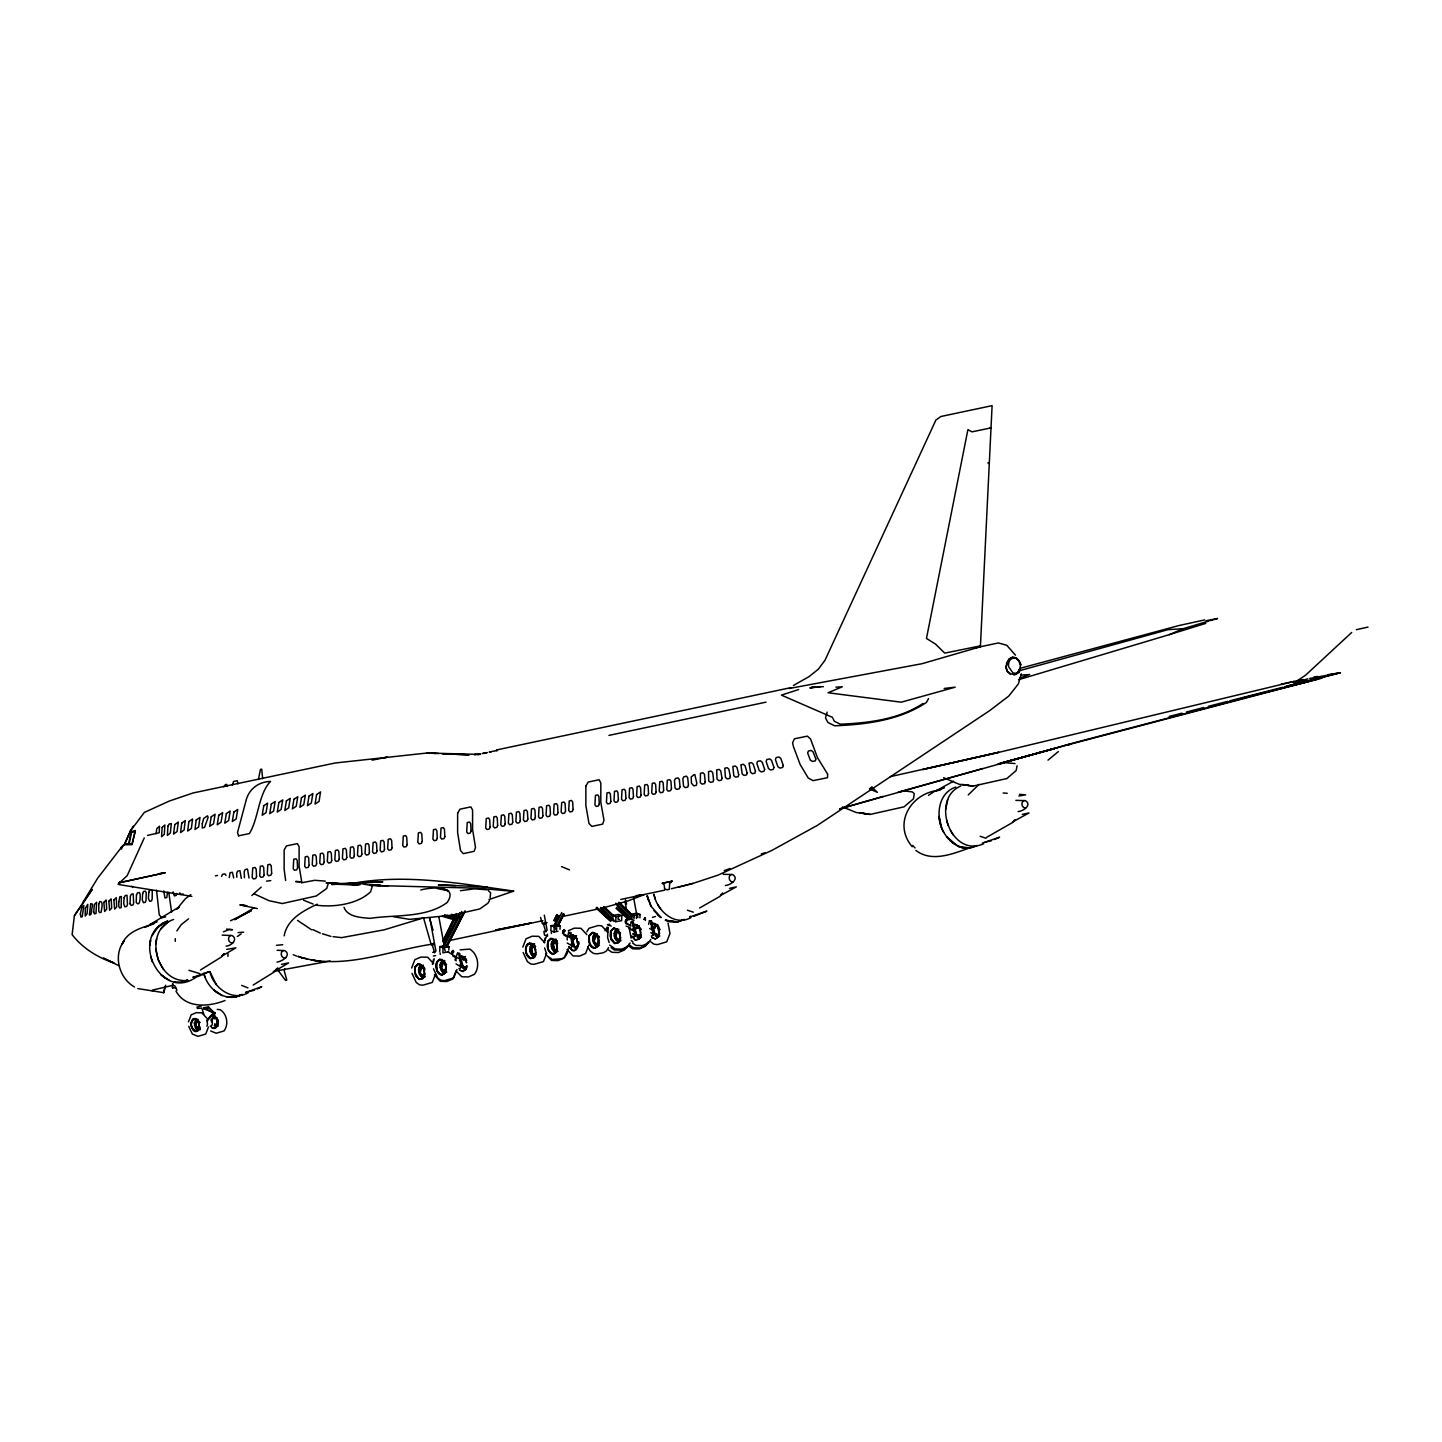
<?xml version="1.0" encoding="UTF-8"?>
<svg xmlns="http://www.w3.org/2000/svg" width="1442" height="1442" viewBox="0 0 1442 1442"><rect width="100%" height="100%" fill="white"/><g stroke="black" fill="none" stroke-linecap="round" stroke-linejoin="round"><path stroke-width="1.5" d="M188.181 980.416C155.898 984.381 142.271 929.874 173.671 919.437M175.87 988.04L172.517 987.806L172.571 983.913M173.04 983.877L172.517 987.806M213.903 1013.456L203.917 1007.67L203.863 1008.823L215.146 1013.077L213.722 1012.663L206.711 1020.197M1020.756 664.672L1018.935 671.828L1016.123 673.36L1012.879 672.855L1008.607 666.745A7.769 6.201 78 0 1 1013.311 658.093A7.769 6.201 78 0 1 1020.828 664.654M175.221 941.356L175.329 938.634M227.926 956.425L228.016 953.703M439.702 951.63L439.882 946.583L445.74 945.573L448.949 946.781L448.804 950.134M439.882 946.583L443.073 947.773L442.892 952.82L448.75 951.828M559.983 929.279L560.109 925.926L556.918 924.719L551.06 925.71L550.862 930.757L554.052 931.965L557.964 931.298M554.052 931.965L554.251 926.918L551.06 925.71M612.76 915.436L612.562 920.483L615.752 921.69L621.61 920.681L621.808 915.634L618.618 914.444L612.76 915.436L615.95 916.643L621.808 915.634M615.752 921.69L615.95 916.643M639.906 917.815L640.032 914.462L636.841 913.255L630.983 914.264L630.785 919.293L633.975 920.501M634.047 918.824L634.174 915.454L630.983 914.264M980.398 646.791L992.096 405.653L940.869 416.504L935.894 420.055L825.004 660.256L818.407 669.142L808.962 676.677L793.461 685.455M638.013 917.599L637.616 916.373M203.917 1007.67L208.459 1006.895L208.405 1008.048L203.863 1008.823M167.416 892.292L166.839 897.519L164.947 897.933L163.757 890.904M168.768 892.274L171.598 912.029M983.678 843.714C951.035 858.729 929.693 799.138 960.787 785.98M945.736 809.286L947.754 799.625M451.652 952.387L452.247 951.089C455.492 949.178 451.833 956.605 451.652 952.387L453.022 950.494L453.617 952.062M562.831 931.532L563.425 930.234C566.652 928.306 563.011 935.732 562.831 931.532L564.201 929.639L564.795 931.19M625.359 921.114L625.954 919.798C627.594 917.923 627.396 922.916 626.675 919.221L625.233 921.871L626.711 922.141M425.372 976.703L422.344 977.334L419.91 971.782L420.92 966.987L424.471 967.312M446.858 972.16L443.848 972.791L444.442 970.214M536.027 954.496L535.108 956.677L533.522 956.479L530.962 949.016L533.179 945.501L535.631 946.439M558.036 951.287L555.008 951.936L552.556 946.367L553.584 941.59L557.117 941.896L557.387 940.707M599.475 945.357L596.447 945.988L593.996 940.436L594.248 936.867L597.312 935.155L597.312 933.695M619.519 941.644L617.933 941.446L615.373 933.983L618.798 929.153M155.898 943.753L156.619 938.634M156.042 833.782L156.799 828.609L159.467 826.212L159.215 832.755L147.589 835.387M199.951 1029.227L197.41 1029.768L197.969 1027.587M1017.061 765.774L1016.195 770.533L1006.84 778.572L972.953 786.124L962.517 784.538L972.953 786.124M217.093 1025.172L216.138 1024.487L215.579 1026.668L214.299 1025.713L214.84 1024.703L217.129 1026.398M575.809 946.925L575.538 948.439L574.006 947.304L574.655 946.114M74.407 915.634L92.162 889.534L74.407 915.634L72.1 934.596C82.446 948.115 97.822 957.65 113.9 962.932L103.409 958.083L118.929 965.689M199.555 1028.092L197.626 1028.488L195.914 1026.578L195.337 1023.459L197.139 1019.674L195.589 1018.557L192.435 1019.224L190.993 1025.875L194.724 1031.499L197.878 1030.832L199.284 1024.126L197.212 1019.71M466.667 965.707L466.108 968.465L463.152 971.548L459.313 969.979L463.08 971.421M258.388 779.527L260.461 769.451A9.878 5.966 80.3 0 1 261.741 769.181L262.624 778.626M490.136 897.645L490.622 892.796L488.081 890.327M197.41 1029.768L195.103 1027.245L194.346 1023.171L195.589 1019.945L198.131 1019.404L198.167 1020.63L196.238 1021.044L195.589 1019.945M208.477 1026.992L205.755 1034.04L198.023 1036.347L192.363 1034.094L188.758 1026.38M435.502 974.053L432.294 982.417L423.047 985.174L419.55 984.85L416.251 982.507L411.979 973.35M456.159 970.538L452.932 978.902L446.894 981.515L440.333 981.317L434.366 974.9M457.006 969.511L453.779 977.856L444.551 980.632L441.036 980.308L437.737 977.964L433.465 968.808M546.68 953.198L543.472 961.562L534.225 964.319L530.728 963.995L527.43 961.652L523.158 952.495M566.994 951.287L564.11 958.029L558.054 960.642L551.493 960.444L545.545 954.045M568.166 948.638L567.157 953.486L564.958 957.001L561.893 958.714L552.214 959.435L548.915 957.091M588.823 945.123L585.596 953.486L579.558 956.1L572.979 955.902L567.03 949.485M188.487 1021.873L191.191 1014.826L196.292 1012.681L201.826 1012.807L206.837 1018.196M411.655 967.997L414.881 959.633L420.992 957.073L427.625 957.2L433.573 963.617M432.438 964.464L433.447 959.669M433.141 963.454L434.168 958.66M522.833 947.142L526.042 938.778L532.17 936.218L538.785 936.345L544.752 942.744M543.94 942.005L547.545 934.218M544.319 942.581L545.346 937.805M606.866 931.514L607.551 928.324M608.272 927.314L607.569 937.462L609.173 942.545M466.757 965.743L464.919 970.574M464.757 967.906L465.009 966.717M638.86 936.543L639.112 935.371M446.353 970.808L442.91 970.484L441.396 967.221L441.649 963.671L444.713 961.958L444.695 960.498M578.44 944.78L578.657 941.68M456.032 963.887L461.386 967.131L462.9 965.761L459.565 953.504L457.511 953.216L454.951 960.066M567.878 935.948L568.671 932.361L570.744 932.65L574.06 944.907L572.546 946.258L567.211 943.014M630.406 925.53L631.199 921.943L633.272 922.231L636.589 934.47L635.075 935.84L632.623 933.803M648.63 924.34L649.441 920.753L651.496 921.041L654.812 933.298L653.298 934.65L650.847 932.613M422.344 977.334C418.09 975.116 416.9 967.221 421.587 964.86L422.001 966.374M443.848 972.791C439.576 970.556 438.386 962.661 443.073 960.318L443.487 961.814M533.522 956.479C529.268 954.243 528.078 946.349 532.765 944.005L534.387 944.186M555.008 951.936C550.754 949.701 549.564 941.806 554.251 939.445L555.873 939.643L555.873 941.103M596.447 945.988C592.193 943.753 590.986 935.876 595.69 933.515L596.087 935.029M594.609 937.859L594.284 934.344M617.933 941.446C613.679 939.211 612.49 931.316 617.176 928.972L617.591 930.469M616.113 933.298L616.599 931.081L617.266 932.055M645.547 919.599L644.916 918.031L644.069 919.437L644.916 918.031L645.349 920.375M424.813 973.783L422.866 978.631L419.117 979.424L414.737 972.737L415.134 966.897L418.18 963.797L420.163 964.049L424.633 970.646M557.477 948.367L555.53 953.216L551.781 954.009L548.194 950.26L547.69 941.572L550.826 938.4L552.827 938.634L557.297 945.231M422.668 975.892L422.939 974.774M533.846 955.037L534.117 953.901M555.332 950.476L555.603 949.359M164.803 986.923L163.775 992.709L165.686 985.174M284.182 935.858C286.922 919.401 303.397 910.641 317.186 904.224M827.149 712.15L825.491 717.774L827.888 722.46L834.612 725.795C866.047 724.551 899.718 720.297 926.413 702.452L928.522 698.631M1021.315 673.829L1018.34 683.959L1008.733 696.107L989.681 710.618L817.362 825.383L772.083 850.311L717.972 875.168L692.989 883.405L671.395 888.723M328.506 882.684L326.721 888.452L316.285 895.987L282.308 903.539L269.131 900.727L254.279 893.896M176.861 893.481L176.23 895.428L174.356 895.861L173.094 891.859M152.077 935.714L157.953 926.755L167.614 921.15C127.761 935.894 161.612 1005.128 198.005 975.729M232.288 785.043L233.622 781.456L237.245 780.699L237.894 783.853M211.559 1021.837L215.146 1013.077M144.254 837.928L127.22 875.6L118.064 884.234M211.073 1020.72L214.894 1012.464M442.766 941.41L453.275 919.617M553.944 920.555L556.81 914.607M442.946 941.374L456.375 913.633M443.685 941.987L454.248 920.176M554.125 920.519L556.991 914.57M554.864 921.114L557.748 915.165M221.581 876.357L222.555 874.339L224.844 873.852L225.979 875.438M461.386 967.131L458.646 953.667L457.511 953.216M572.546 946.258L569.824 932.794L568.671 932.361M635.075 935.84L632.353 922.375L631.199 921.943M653.298 934.65L650.576 921.204L649.441 920.753M196.13 1028.867L196.671 1027.804M420.776 976.288L421.425 975.026M443.757 944.762L460.052 912.858M443.469 947.358L461.819 911.47M445.83 946.493L463.152 912.588M446.515 947.052L464.865 911.146M442.261 971.728L442.91 970.484M531.954 955.415L532.585 954.171M554.918 923.889L558.991 915.922M555.657 924.502L561.785 912.534M557.009 925.638L563.119 913.669M557.693 926.197L563.804 914.228M553.44 950.873L554.07 949.611M594.879 944.925L595.51 943.681M616.365 940.382L616.996 939.139M442.928 946.709L460.34 912.786M446.768 946.997L465.171 911.092M554.107 925.854L559.226 915.868M557.946 926.143L564.074 914.174M869.526 788.936L871.941 787.17L877.385 792.325L869.526 788.936L871.941 787.17M196.454 1021.495L196.166 1026.289L198.527 1028.02M199.302 1027.641L199.861 1026.686M434.673 952.802L432.221 944.816L434.222 943.825M545.833 931.929L543.382 923.943L547.059 922.664M489.433 900.637L487.883 903.269L479.789 908.947L452.031 915.201L409.618 919.365L393.143 916.643M465.442 956.497L463.098 958.93L463.747 959.903L464.036 957.326L460.196 955.884A8.454 5.101 80.3 0 1 465.64 959.705L466.577 962.607M574.258 938.057L576.62 935.642M637.094 927.585L637.688 925.476L636.301 926.287L637.094 927.585L638.139 925.98L636.283 924.773L632.515 925.44M655.407 926.395L656.362 924.791L654.524 923.601L650.811 924.376M625.846 920.627L626.675 919.221L627.018 920.429M82.933 902.386L97.587 878.286L120.93 847.95L124.391 844.724L132.033 844.652L135.386 830.502L129.6 832.034L144.344 812.423L169.183 801.103L193.12 792.956L335.229 762.98L426.706 753.048L438.584 753.481M651.622 937.444L655.461 939.012C660.616 936.381 659.715 928.702 656.398 924.917L656.849 926.143M586.768 931.856L588.967 928.288L598.268 925.512L601.711 925.854L607.677 932.271M605.009 930.685L607.208 927.098M452.139 951.9L453.022 950.494L453.329 951.702M535.324 955.704L534.045 957.758L530.295 958.551C525.176 955.649 523.374 946.078 529.25 943.086L533.071 944.654L534.622 946.979L535.703 952.91L533.846 957.668L530.187 958.443C525.303 955.794 524.401 948.241 527.592 943.969L531.341 943.176L535.811 949.773M563.317 931.045L564.201 929.639L564.489 930.847M129.708 831.89L133.313 826.176M423.479 917.671L431.176 944.564L434.15 943.068M608.596 947.556L606.379 951.071L603.333 952.765L597.15 953.829L593.653 953.504L590.355 951.161L587.687 947.088M626.819 946.367L624.62 949.881L618.51 952.495L611.877 952.315L608.578 949.972M629.235 944.041L627.036 947.556L620.979 950.152L614.418 949.972L611.12 947.61M630.082 942.996L627.883 946.511L621.772 949.142L615.139 948.962L611.841 946.601M647.476 942.852L645.259 946.367L639.203 948.98L632.641 948.782L629.343 946.439M648.305 941.824L646.106 945.339L639.996 947.953L633.362 947.773L630.064 945.429M650.739 939.481L648.521 942.996L642.465 945.61L635.904 945.411L632.605 943.068M573.79 939.679L574.457 938.616M654.938 928.017L655.605 926.936M659.589 933.1L657.985 934.704L656.02 933.875M1019.476 669.412L1017.133 673.108L1013.798 674.838M657.173 937.913L658.994 933.172L657.894 927.242A8.454 5.101 80.3 0 0 652.541 923.222M599.421 942.329L597.745 943.933M620.907 937.769L619.231 939.391M555.675 928.179L556.342 930.162L556.864 927.963M636.445 916.571L636.445 918.5M176.861 930.919L181.187 924.701L188.487 918.842M223.816 786.845L225.403 784.646L226.682 784.376L227.079 786.142M1307.804 678.876L1294.105 682.859L1295.745 681.76M968.231 794.921L979.064 784.376M722.622 892.904L720.441 895.554L736.285 886.866L729.544 888.344M154.618 930.847L162.459 923.313L167.614 921.15M1014.97 819.687L1012.699 822.445L986.761 837.261M160.639 929.135L168.498 921.654M226.124 946.114C231.189 945.97 238.489 939.247 232.108 935.552L222.194 935.119M277.008 962.084C281.911 961.526 291.987 955.253 284.813 950.62L277.08 950.278M207.179 1021.224L213.722 1012.663M224.087 953.541L221.78 956.208L235.893 947.827L226.718 949.395M276.792 968.609L274.485 971.277L288.58 962.896L281.496 964.374M223.798 954.225L221.383 957.019L200.456 969.997M277.693 967.906L274.07 972.088L253.143 985.066M618.78 916.175L617.897 919.113L619.483 919.473M672.062 881.224L669.611 883.676L669.304 889.335L666.943 889.84L664.6 888.705L664.167 884.829L662.329 883.279L672.062 881.224L662.329 883.279M1351.713 632.461L1305.713 675.072L1294.105 682.859M251.827 895.536L261.182 887.154M690.484 916.265L689.6 917.022L706.868 911.11L693.854 916.301M1048.01 760.114L1058.374 751.57M419.514 974.359L420.469 973.566M441 969.817L441.955 969.024M530.674 953.504L531.647 952.711M552.178 948.962L553.133 948.169M593.599 943.014L594.573 942.221M615.085 938.472L616.058 937.679M193.859 976.594L192.904 977.352L209.09 971.638L201.718 975.116M179.385 907.072L176.843 909.055L185.315 898.817L190.831 894.635M145.065 927.44L157.034 921.6L149.68 924.719L178.862 907.162M237.281 936.525L241.175 933.911M923.024 703.444C898.925 719.378 868.625 722.983 840.362 724.208L834.359 721.288L832.971 718.513M928.486 795.317L934.632 791.279L944.204 787.711L935.75 791.027L953.595 781.149M254.279 907.667L234.685 919.69L251.341 910.623L230.594 920.735M463.297 959.471L466.181 959.777M637.382 928.125L639.275 927.729M632.587 925.566L634.3 924.538A8.454 5.101 80.3 0 1 639.743 928.342L640.861 934.398L639.004 939.229L635.219 940.022L631.848 936.309M534.603 943.681L533.216 944.51L533.63 945.88L534.766 945.231M556.089 939.139L554.701 939.968L555.116 941.32L556.252 940.689M422.109 967.005L420.325 971.692M443.613 962.463L441.811 967.131M422.56 975.837L424.849 975.351M466.866 967.312L465.946 969.493M533.288 946.15L531.503 950.819M554.773 941.59L552.989 946.276M555.224 950.44L557.513 949.954M596.213 935.66L594.41 940.346M578.044 946.457L577.124 948.62M617.699 931.099L615.914 935.786M596.664 944.492L598.953 944.005M650.739 924.268L652.541 923.222M640.951 935.966L640.032 938.147L641.474 937.3M699.586 907.991L719.973 896.365M466.595 966.717L464.703 967.113M568.31 930.685L574.367 928.143L580.928 928.269L586.876 934.686M576.836 946.385L577.773 945.844M640.681 935.353L637.797 935.047M555.404 941.86L556.378 941.32M1013.167 821.634L1029.011 812.946L1022.27 814.424M423.66 975.279L424.597 974.81M445.145 970.736L446.083 970.268M534.82 954.424L535.775 953.955M556.306 949.881L557.261 949.413M982.326 843.101L999.594 837.189L994.493 839.55M725.38 885.478C730.265 885.316 739.728 878.881 732.68 874.555L723.163 874.285M1018.088 811.558C1022.991 811.413 1032.436 804.96 1025.406 800.634L1015.889 800.364M120.767 881.693L118.749 882.865L164.929 872.752L159.701 873.492M233.388 942.455L232.306 942.96C228.809 943.194 227.205 938.075 229.801 935.948L230.918 935.479M286.093 957.524L284.993 958.029C281.496 958.263 279.892 953.144 282.488 951.017L283.605 950.548M257.397 988.924L261.777 986.707L245.609 992.438L254.423 990.185M1018.539 679.705L1169.426 634.606L1183.197 628.694L1208.973 620.997M644.25 894.653L627.829 900.98L602.738 907.991M955.794 787.08C937.516 793.064 935.389 817.524 943.699 832.322M731.509 874.483L730.409 874.952C727.886 877.042 729.436 882.162 732.897 881.963M1024.235 800.562L1023.135 801.031C1020.612 803.14 1022.162 808.241 1025.622 808.043M223.456 931.802L229.314 929.531L232.541 929.729L226.538 929.063M677.47 922.015L684.301 919.437L677.47 921.979L670.025 921.853L665.393 920.23L677.47 922.015L665.429 920.23M690.952 917.617C674.315 926.9 656.669 910.172 653.839 894.094L655.425 899.411M182.107 982.128L187.514 980.127L182.107 982.092L174.338 982.038M227.025 997.107L234.812 997.197L242.022 994.529C225.925 1003.542 207.324 989.32 203.809 973.188L204.872 976.757M234.83 997.161L242.076 994.475M248.096 992.817C232.018 1001.884 213.38 987.608 209.847 971.511L216.264 984.526M724.245 870.607L729.904 868.535M1018.863 796.002L1025.659 794.848L1019.512 794.344M545.328 922.213L542.354 923.691L540.57 917.491M1019.494 678.173L1029.66 674.495L1020.882 675.162M1205.728 623.395L1169.426 634.606M197.392 976.594L200.276 975.603M991.195 840.848L985.301 842.002M980.47 646.755L921.907 663.735L789.369 688.465L791.64 687.672M423.497 917.887L384.203 929.82L341.574 937.642L333.048 936.651M122.822 881.657L118.749 882.865L165.199 872.77M1210.559 620.565L1217.571 618.474L1205.999 620.745M489 899.52L513.803 891.102C459.007 883.351 402.39 872.807 347.558 884.397M1054.066 748.795L1000.297 763.341M201.429 1005.867L196.995 1007.129L197.356 1008.445L201.826 1008.048L203.809 1014.267M883.117 796.381L839.532 808.944L1057.292 747.677L999.486 763.755M997.738 764.188L1075.75 742.36L1340.483 672.711L1327.938 674.694M900.421 791.55L982.651 768.568M761.322 853.88L764.999 852.853M1020.576 670.404L1168.02 629.667L1183.197 628.694M999.612 763.719L1070.288 744.126L1066.449 745.19M284.831 968.754L284.29 971.007L286.814 980.109A9.878 5.966 80.3 0 1 285.516 980.38L277.945 970.16L278.865 969.943M460.142 949.845L469.75 949.124C478.005 954.009 480.204 966.807 474.418 974.341L468.38 976.955L461.819 976.757L456.735 971.71M652.451 917.328L655.515 916.463M1000.063 763.287L1051.47 749.335M1020.413 668.241L1178.907 625.558L1204.719 619.916M1066.683 745.154L1308.543 681.561M153.591 923.998C141.658 927.567 126.986 931.586 121.993 944.348L124.066 941.013C112.855 955.343 119.037 978.343 134.521 986.977M678.119 887.299L692.989 883.405M1285.02 686.698L1293.438 684.481M1297.656 683.382L1306.073 681.183L1302.126 681.958M172.373 985.427L152.293 990.131M225.06 1000.496C208.856 1006.877 185.766 1008.859 175.978 991.105M1286.606 686.248L1299.584 682.859M1169.156 716.44L1181.917 713.159M1186.496 711.969L1203.836 707.499M1208.18 706.382L1227.683 701.353M940.094 790.234C911.524 791.982 892.237 823.274 912.191 846.706M1229.81 700.812L1282.911 687.239M1237.777 699.352L1322.026 678.137M1243.851 697.784L1318.637 679.002M1294.105 681.417L990.816 754.274L922.736 769.541L998.819 752.255L890.291 776.661M798.652 689.546L781.42 695.116L832.611 717.413M496.408 750.669L497.544 750.381L489.18 752.039M1314.527 679.164L1321.683 677.488M989.663 428.22L991.357 427.823L971.944 431.843L967.906 429.644L926.467 638.445L935.461 644.051L944.726 653.118L980.398 645.872M870.175 814.424L859.811 812.837L870.175 814.424L904.062 806.835L913.453 798.832L914.282 793.659L912.281 791.91L904.855 790.991L898.402 791.964M1303.802 681.579L1339.906 672.873L1309.733 678.461M165.668 916.914L161.702 917.779L159.233 914.751L156.547 890.165M480.33 753.896L477.717 754.508L479.339 754.238M215.399 875.871L217.526 875.42M183.134 893.95L181.007 894.4L179.781 892.85M432.798 944.077C388.583 950.476 342.133 971.187 297.953 956.352L301.432 957.56M450.066 940.4L542.895 920.663M974.81 647.945L998.387 642.952L1006.786 645.295L1015.474 655.191M478.6 753.751L474.328 754.653L480.456 754.4M496.481 749.966L790.558 687.708M608.921 735.402L766.026 702.146M238.561 835.837L249.412 833.548C258.731 818.317 258.262 794.127 270.519 781.42C258.424 781.708 248.475 789.369 245.861 801.301L237.497 832.575L238.507 835.693M1368.043 627.072L1356.327 629.685M456.159 920.393L442.171 916.265M330.164 960.985L273.295 971.511M620.763 899.447L664.69 890.147M562.056 916.607L596.303 909.361M1281.289 684.139L1303.262 679.506M482.836 753.535L487.18 752.562L482.115 753.535M693.981 774.642L691.205 777.022L691.439 783.15L693.728 785.854L696.288 785.331L696.81 783.385L694.828 774.462M301.27 882.828L314.735 880.305L325.315 881.116M1313.806 677.163L1317.591 676.388M999.072 764.044L1005.471 762.728L1014.988 763.575M440.243 967.456L441.396 967.221M418.757 972.016L419.91 971.782M529.935 951.143L531.071 950.909M551.421 946.601L552.556 946.367M614.346 936.11L615.482 935.876M592.842 940.671L593.996 940.436M194.472 1025.262L195.427 1025.064M372.072 760.168L387.519 757.104L384.978 757.609M489.685 752.039L491.325 751.715M817.091 686.698L809.845 687.996L820.246 686.698L811.9 686.825L823.382 686.698M543.382 923.943L545.058 923.673M431.176 944.564L433.627 944.131M432.221 944.816L433.88 944.528M554.251 926.918L560.109 925.926M443.073 947.773L448.949 946.781M634.174 915.454L640.032 914.462M569.824 932.794L570.744 932.65M632.353 922.375L633.272 922.231M458.646 953.667L459.565 953.504M650.576 921.204L651.496 921.041M632.894 929.063L630.226 929.513L630.082 927.603L626.116 926.088M573.141 945.051L574.06 944.907M635.67 934.632L636.589 934.47M461.981 965.924L462.9 965.761M653.893 933.461L654.812 933.298M609.768 924.286L607.424 924.646L611.228 926.07M546.176 931.172L543.886 931.532L544.553 935.137L547.744 935.858M432.708 952.387L434.997 952.026M433.375 955.992L435.664 955.649M460.449 890.687L474.508 888.831L486.531 889.768M420.794 889.984C430.293 887.245 459.259 884.595 447.164 902.512C425.588 918.338 395.252 914.516 370.089 918.356C361.509 917.563 347.504 917.22 344.007 907.27M1065.097 745.37L1068.937 744.847M131.168 832.989L129.383 833.242L124.481 844.147L121.38 847.085L122.047 847.95M266.536 881.152L270.754 880.593M944.186 688.447L955.181 687.185L901.232 702.182L828.05 692.755L842.326 686.771L835.945 687.167M276.485 945.303L282.758 944.726M238.056 932.577L243.608 932.199M331.678 884.469L350.893 883.477M332.255 884.451L382.851 881.855L332.165 883.874M331.714 884.18L353.29 884.505M333.156 884.144L354.263 884.649M475.698 754.292L426.706 753.048L435.628 753.445M369.567 885.1L380.49 885.442L369.711 885.1M326.937 883.081L351.524 884.288L333.048 883.64M334.31 883.802L360.266 884.649M331.281 883.513L351.524 884.288M455.528 885.604L438.35 884.919L487.126 886.956M370.179 885.208L388.024 885.929M442.315 753.715L469.101 754.869L442.964 753.679M326.126 883.009L358.95 884.703M369.909 885.37L478.185 888.2L512.595 891.264M1003.163 792.974L1007.255 793.316M361.582 883.784L372.415 885.604L370.666 891.715C357.58 904.404 333.408 907.505 316.483 905.179M445.163 951.017L444.46 948.133M655.407 938.886L651.658 937.372M217.219 1009.4L220.121 1009.688C227.061 1013.798 228.917 1024.559 224.051 1030.922L216.282 1033.247L210.658 1030.976M575.304 938.093L577.359 938.922A4.398 2.65 80.3 0 0 576.674 938.219M198.996 1027.695L199.879 1027.786A3.713 2.235 80.3 0 1 198.167 1027.209M533.738 954.983L534.946 955.127M199.987 1028.38L198.96 1029.498L200.33 1029.66M968.808 785.475L959.074 784.25L943.627 777.725M866.065 813.793L856.35 812.549L842.543 806.925M215.867 1024.829L218.03 1023.586L217.814 1019.674M119.073 884.595L191.822 896.365M152.167 990.816L163.775 992.709M152.582 990.942L137.747 988.563M306.984 958.768L301.72 957.885L303.162 958.155M240.544 904.765L246.924 905.864L240.58 904.729M199.843 973.638L188.974 970.304M239.805 904.963L257.325 908.532M443.595 915.796L456.537 919.635M614.202 933.623L615.373 933.983M592.716 938.183L593.888 938.526M551.277 944.113L552.448 944.474M529.791 948.674L530.962 949.016M440.098 964.986L441.27 965.329M418.613 969.529L419.784 969.889M194.346 1023.171L195.337 1023.459M322.485 933.767L330.921 936.399M451.49 914.48L459.728 917.13M446.804 915.111L457.078 918.428M444.515 915.165L456.862 919.149M451.725 914.426L459.926 917.094M451.31 915.165L459.529 917.833M444.767 915.111L457.06 919.095M980.163 836.306L986.022 838.253M687.437 910.226L693.296 912.173M941.5 827.311L939.157 816.478C939.517 834.558 958.263 855.539 977.063 845.517C958.047 851.122 934.146 864.299 915.85 850.419M958.137 846.31L962.751 847.932L970.196 848.058L958.119 846.328L946.673 836.811M625.648 923.475L629.451 924.881M303.577 900.223L313.13 904.044M241.661 985.373L247.916 987.878M561.587 866.642L569.5 869.85M293.267 954.712L296.601 956.118M131.637 886.325L132.718 886.83M312.86 929.639L320.376 933.1M649.567 928.522L652.199 929.838M631.344 929.693L633.975 931.009M563.93 935.065L567.301 936.939M452.77 955.938L456.123 957.794M164.749 977.82L161.071 974.846L169.507 980.506M217.454 992.889L213.758 989.915L222.176 995.575M987.824 462.864L989.356 463.747M625.395 922.556L630.911 925.998M562.434 933.064L569.788 937.642M447.597 951.612L458.61 958.515M618.762 931.208L620.637 933.136M555.837 941.698L557.73 943.627M534.351 946.258L535.415 946.961M444.659 962.571L446.551 964.482M423.173 967.113L425.066 969.024M297.503 920.375L311.67 929.838M658.724 926.737L657.534 924.466M465.225 958.461L466.415 959.272M216.3 1017.547L217.309 1018.214M213.758 1015.565L216.606 1018.647L217.598 1023.676L216.048 1027.731L212.857 1028.416L211.325 1027.245L214.498 1028.452L217.057 1025.965L216.661 1018.575A7.12 4.29 80.3 0 0 212.1 1015.258M657.498 926.539L658.507 927.242A4.398 2.65 80.3 0 0 655.768 926.521M216.264 1018.052L217.111 1018.647A3.713 2.235 80.3 0 0 215.939 1017.8M650.847 941.878L654.127 944.24L657.516 944.582L666.745 941.824L669.971 933.461L668.025 923.006M631.163 940.526L632.948 941.806M609.678 945.069L611.462 946.349M598.178 944.24L597.042 943.428L596.772 944.546L598.286 945.682M617.681 929.531L613.751 927.909L610.723 930.991L610.327 936.831L614.707 943.519L618.456 942.726L619.736 940.671L620.222 934.74L617.681 929.531L618.041 930.829M1019.097 669.34L1020.233 670.206L1019.025 672.585L1015.024 674.676L1011.022 673.955L1007.309 671.359L1005.723 667.412L1009.292 658.976L1012.41 657.3L1016.195 657.804L1018.953 661.247M619.79 941.121L618.258 939.986L620.439 939.463L620.961 940.797M617.212 938.562L618.239 939.337M595.726 943.104L596.736 943.879M554.287 949.052L555.314 949.827M532.801 953.595L533.828 954.37M443.127 969.907L444.136 970.682M421.623 974.45L422.65 975.225M210.009 1009.364L214.804 1013.311L208.459 1006.895M633.543 933.641L635.994 935.678M571.014 944.059L573.465 946.096M459.836 964.932L462.305 966.969M657.318 914.498L660.905 917.491L651.009 906.243L647.17 895.915L650.991 906.243M660.905 917.491L653.947 910.731M950.08 840.578L953.631 843.57M653.514 926.719L654.542 927.621M635.273 927.891L636.319 928.81M614.707 931.406L615.734 932.325M593.203 935.948L594.248 936.867M572.348 938.382L573.393 939.301M551.781 941.896L552.809 942.798M530.295 946.439L531.323 947.358M440.603 962.751L441.649 963.671M419.117 967.312L420.163 968.213M616.653 907.523L629.397 919.203M615.986 908.316L628.964 919.96M602.468 910.118L605.658 913.038M596.826 907.234L611.174 920.375M596.375 907.991L610.741 921.132M596.159 908.045L610.525 921.186M618.798 902.422L631.722 914.787M618.33 903.233L632.858 917.148M615.86 903.197L631.993 918.644M631.56 919.401L617.032 905.486L631.704 919.365M603.801 906.694L613.499 915.976M603.333 907.523L613.012 916.788M600.863 907.469L613.769 919.834M600.413 908.226L613.481 920.555L600.629 908.172M619.051 902.368L631.92 914.751M604.036 906.658L613.697 915.922M1010.211 674.279L1007.399 671.467L1006.137 667.231L1006.696 662.689L1009.039 659.03L1012.41 657.246L1015.961 657.858L1018.773 660.616L1020.071 664.852M163.559 969.457L158.241 959.975L155.862 949.16M640.284 928.432L641.095 929.657M598.34 936.471L599.151 937.679M595.113 935.624L595.78 936.615M554.341 942.545L552.845 940.274M532.855 947.088L531.359 944.834M198.942 1021.747L199.645 1022.775M199.14 1021.315L199.915 1022.486M192.074 1028.164L196.364 1031.21L199.176 1026.65L198.311 1021.765L193.841 1018.485L190.813 1023.351L193.102 1030.345L196.256 1031.571L197.716 1030.76L199.23 1026.758A6.255 3.767 80.3 0 0 197.067 1020.035L194.057 1018.773L191.66 1021.17A6.255 3.767 80.3 0 0 192.074 1028.164M214.84 1023.874L215.921 1025.496M196.653 1026.974L197.68 1028.543M638.157 926.106L640.59 931.28L640.212 937.12L638.95 939.102L635.237 939.896L631.92 936.218M464.072 957.452L466.505 962.625M950.404 830.502L953.306 835.008M657.678 904.422L660.58 908.911M130.086 903.846L131.096 905.396L132.988 904.981L133.673 903.016L133.169 893.842L131.276 894.256L130.303 896.275L130.068 903.81M598.556 935.966L599.457 937.354M615.77 929.784L616.509 931.099M441.685 961.147L442.406 962.445M420.199 965.689L420.92 966.987M174.644 985.571L176.969 990.203M120.93 847.95L121.507 849.14M218.121 1026.127L217.688 1024.992L216.913 1026.83M575.214 936.471L575.7 937.823M629.163 927.711L631.091 938.165M554.088 946.114L554.088 948.638L553.367 946.258M544.643 947.935L546.248 953.036M659.318 928.468L659.805 930.018A4.398 2.65 80.3 0 0 659.066 927.927M946.565 820.174L948.169 825.491M531.882 950.819L532.585 953.18M647.188 895.861L648.774 901.214M150.599 956.316L152.185 961.688M625.431 899.862L626.621 904.008M429.482 917.797L433.033 930.234M644.916 918.031L645.259 919.239M554.251 939.445L554.665 940.959M532.765 944.005L533.179 945.501M196.797 1019.242L197.139 1020.521M301.829 882.468L299.089 866.119L299.125 846.778L297.34 843.624L286.489 845.913L284.164 849.933L284.128 869.292L285.66 880.485M633.561 897.465L636.769 914.787M624.999 901.322L626.603 909.974M544.301 915.147L547.113 930.288M438.873 917.004L444.496 947.304M429.914 918.698L435.935 951.161M249.033 878.07L247.483 869.075L245.176 869.562L244.203 871.563L244.455 877.691M597.871 944.636L598.033 946.186M556.45 950.566L556.594 952.117M445.272 971.439L445.434 972.989M423.786 975.982L423.93 977.532M198.636 1028.615L198.78 1029.912M551.295 932.037L551.421 933.533M440.116 952.892L440.261 954.406M629.271 927.837L629.379 929.171M567.103 938.111L567.265 940.004M455.942 958.966L456.087 960.859M241.301 878.358L239.949 870.662L237.642 871.148L236.668 873.167L236.83 877.241M233.676 877.908L232.396 872.266L230.089 872.752L229.224 877.547M639.311 925.656L639.311 927.116M423.209 965.04L423.209 966.501M217.976 1020.053A3.713 2.235 80.3 0 1 217.706 1024.379A3.713 2.235 80.3 0 1 214.966 1024.361M214.353 1018.521A3.713 2.235 80.3 0 1 215.345 1017.8M207.089 1021.909A3.713 2.235 80.3 0 1 206.837 1026.217M211.181 1019.548A3.713 2.235 80.3 0 1 212.334 1023.874A3.713 2.235 80.3 0 1 210.19 1026.091M617.645 932.307A4.398 2.65 80.3 0 1 618.059 931.496M633.579 928.756A4.398 2.65 80.3 0 1 635.616 934.47A4.398 2.65 80.3 0 1 632.371 936.795M640.987 935.227A4.398 2.65 80.3 0 1 637.706 935.209M637.544 927.711A4.398 2.65 80.3 0 1 639.599 927.729M640.248 928.306A4.398 2.65 80.3 0 1 640.843 929.117M651.099 927.26A4.398 2.65 80.3 0 1 653.911 932.181M653.839 933.28A4.398 2.65 80.3 0 1 651.297 935.912M659.625 933.244A4.398 2.65 80.3 0 1 655.948 934.019M654.812 927.891A4.398 2.65 80.3 0 1 655.209 927.098M915.057 847.932A25.974 19.936 71.1 0 1 912.822 845.517M573.664 939.571A4.398 2.65 80.3 0 1 575.953 937.913M578.783 942.834A4.398 2.65 80.3 0 1 578.476 944.907M577.503 946.276A4.398 2.65 80.3 0 1 576.169 946.565M555.134 941.987A4.398 2.65 80.3 0 1 555.693 941.428M572.69 944.961A4.398 2.65 80.3 0 1 568.779 946.709M571.897 940.617A4.398 2.65 80.3 0 1 572.762 943.861M533.648 946.547A4.398 2.65 80.3 0 1 534.207 945.97M466.343 967.131A4.398 2.65 80.3 0 1 464.288 967.131M462.9 959.633A4.398 2.65 80.3 0 1 466.739 960.462M459.475 960.102A4.398 2.65 80.3 0 1 460.142 960.678M460.719 961.49A4.398 2.65 80.3 0 1 461.422 966.32A4.398 2.65 80.3 0 1 458.971 968.447M640.681 894.671A46.649 37.168 75.5 0 1 636.319 895.59M91.567 911.813L90.774 914.679L89.386 915.003L90.72 903.665C94.523 902.854 90.828 909.505 91.567 911.813M93.712 912.029L94.397 913.849L95.983 913.471L96.632 902.259L94.307 904.603L93.712 912.029M98.813 903.828L98.741 911.02L99.588 912.624L101.12 912.281C101.391 909.325 103.878 900.926 99.786 901.502L98.813 903.828M103.842 902.35L104.617 911.47L106.69 909.181L106.131 900.006L103.842 902.35M108.853 901.178L109.628 910.317L111.701 908.009L111.142 898.853L108.853 901.178M113.864 900.006L114.639 909.145L116.712 906.856L116.261 897.663L113.864 900.006M118.785 901.845L118.803 906.369L119.65 907.973L121.182 907.631L121.38 896.473L119.812 896.834L118.785 901.845M457.637 813.216L457.619 832.557L460.539 850.654L463.297 853.628L474.148 851.321L475.5 847.481L472.579 829.384L472.597 810.043L470.831 806.889L459.98 809.196L457.637 813.216M585.867 786.052L585.849 805.411L588.985 823.454L591.851 826.428L602.684 824.121L603.982 820.282L600.809 802.239L600.827 782.898L599.061 779.743L588.21 782.051L585.867 786.052M124.138 897.645L123.724 903.882L124.859 906.784L126.77 906.351L127.473 904.386L126.986 895.212L125.112 895.626L124.138 897.645M136.467 894.923L136.233 902.458C140.253 907.757 140.379 896.149 140.072 894.112L139.333 892.49L137.459 892.904L136.467 894.923M142.65 893.553L142.235 899.808L143.515 902.674L145.39 902.259L146.002 900.295L146.237 892.76L145.318 891.156L143.497 891.553L142.65 893.553M148.796 892.4L148.4 898.438L149.68 901.304L151.554 900.889L152.167 898.943L152.275 891.408L151.32 889.822L149.481 890.219L148.796 892.4M80.355 914.066L80.95 917.076L82.248 916.752L83.816 905.378L81.689 907.685L80.355 914.066M150.563 940.346L149.824 945.465L150.599 940.346M162.189 827.384L161.522 836.757L164.298 834.341L164.857 824.986L162.189 827.384M167.957 826.086L167.38 835.441L170.354 832.989L171.31 823.562L169.183 824.031L167.957 826.086M85.33 908.19L85.222 916.03L87.079 913.759L87.818 904.386L85.33 908.19M464.63 967.798L464.36 969.294L462.828 968.159L463.495 966.969L464.63 967.798M638.734 936.435L638.445 937.949L636.931 936.813L637.58 935.624L638.734 936.435M656.957 935.263L656.687 936.759L655.155 935.624L655.804 934.434L656.957 935.263M436.62 962.355L437.016 971.115L438.566 973.44L442.442 974.936L445.434 971.998L445.812 966.158L443.379 960.967L439.558 959.399C433.7 962.391 435.484 971.962 440.603 974.864L444.352 974.071L446.119 966.086L441.649 959.489L439.666 959.254L436.62 962.355M547.798 941.482L547.401 947.322L549.853 952.621L553.602 954.081L555.332 953.108L557.207 948.349L556.107 942.437L554.557 940.112L550.736 938.544L547.69 941.572M577.845 944.834L576.079 949.701L574.313 950.675L572.294 950.512L568.941 946.799L572.312 950.368L574.258 950.566L576.025 949.593L577.936 944.889L576.818 938.832L573.375 935.263L569.662 936.056L571.393 934.885A8.454 5.101 80.3 0 1 576.818 938.832L577.845 944.834M589.219 935.552L589.616 944.33L591.166 946.637L595.041 948.133C601.098 945.375 599.548 935.534 594.266 932.686L592.265 932.451L589.219 935.552M130.97 832.647L128.662 843.714L124.931 843.822L129.474 833.097L130.97 832.647M827.6 774.084L827.528 777.707L813 780.645L808.223 777.995L800.148 764.494L793.316 746.253L792.613 742.72L794.416 738.809L807.43 736.141L810.566 739.061L817.434 757.555L827.6 774.084M130.429 837.748L129.167 843.732L132.051 843.876L135.061 831.673L131.546 832.467L130.429 837.748M415.026 966.969L415.53 975.675L419.009 979.298L422.686 978.523L424.543 973.765L423.443 967.852L421.893 965.527L418.072 963.959L415.026 966.969M589.129 935.624L588.733 941.41L591.292 946.691L593.221 948.061L596.97 947.268L598.43 939.355L595.997 934.182L592.157 932.595L589.129 935.624M610.615 931.081L611.12 939.769L614.598 943.41L618.258 942.635L620.114 937.859L619.033 931.947L617.482 929.621L613.661 928.053L610.615 931.081M424.471 973.656L421.064 979.082L419.135 978.884L415.927 975.459A7.426 4.488 80.3 0 1 415.422 967.167L418.324 964.301L421.983 965.779A7.426 4.488 80.3 0 1 424.471 973.656M445.957 969.096L442.55 974.522L440.621 974.341L437.413 970.917A7.426 4.488 80.3 0 1 436.908 962.625L439.828 959.759L443.469 961.237A7.426 4.488 80.3 0 1 445.975 969.114M535.649 952.802L532.242 958.209L530.314 958.029L527.105 954.604A7.426 4.488 80.3 0 1 526.6 946.312L529.502 943.447L533.161 944.925A7.426 4.488 80.3 0 1 535.649 952.802M557.135 948.241L553.728 953.667L551.799 953.468L548.591 950.044A7.426 4.488 80.3 0 1 548.086 941.752L550.988 938.886L554.647 940.364A7.426 4.488 80.3 0 1 557.135 948.241M598.574 942.311L595.167 947.718L593.239 947.538L590.012 944.113A7.426 4.488 80.3 0 1 589.508 935.822L592.428 932.956L596.087 934.434A7.426 4.488 80.3 0 1 598.574 942.311M620.06 937.751L616.653 943.176L614.725 942.978L611.516 939.571A7.426 4.488 80.3 0 1 611.011 931.262L613.913 928.396L617.573 929.874A7.426 4.488 80.3 0 1 620.06 937.751M174.77 824.608L173.545 834.071L177.078 831.529L178.303 822.066L174.77 824.608M181.764 823.112L180.538 832.575L184.071 830.033L185.279 820.57L181.764 823.112M188.884 821.58L187.694 831.043L191.371 828.483L192.543 819.02L188.884 821.58M196.166 820.029L194.994 829.492L198.672 826.915L200.005 817.434L196.166 820.029M202.277 823.742L202.295 827.942L204.512 827.456L208.099 817.506L207.558 815.83L203.701 818.425L202.277 823.742M815.812 758.907L815.379 760.835L812.459 761.43L810.278 760.042L807.664 752.976L808.421 751.012L811.251 750.435L813.09 751.877L815.812 758.907M211.235 816.839L209.685 826.356L213.542 823.761L215.092 814.243L211.235 816.839M218.787 815.235L217.219 824.77L221.077 822.174L222.645 812.639L218.787 815.235M226.322 813.648L224.772 823.166L228.629 820.57L230.179 811.035L226.322 813.648M233.874 812.044L232.306 821.58L236.164 818.966L237.732 809.449L233.874 812.044M263.76 805.717L262.192 815.253L266.049 812.639L267.599 803.122L263.76 805.717M271.294 804.113L269.744 813.648L273.601 811.053L275.152 801.518L271.294 804.113M278.847 802.527L277.279 812.044L281.136 809.449L282.686 799.931L278.847 802.527M286.381 800.923L284.831 810.458L288.67 807.862L290.239 798.327L286.381 800.923M293.916 799.337L292.365 808.854L296.223 806.258L297.773 796.723L293.916 799.337M301.468 797.732L299.918 807.268L303.757 804.654L305.325 795.137L301.468 797.732M309.003 796.128L307.452 805.663L311.31 803.068L312.86 793.533L309.003 796.128M316.591 794.524L315.077 804.059L319.043 801.428L320.557 791.91L316.591 794.524M680.047 786.863L679.164 788.864L676.55 789.405L675.054 787.909L674.441 780.501L675.541 778.464L678.082 777.941L679.326 779.491L680.047 786.863M688.429 785.133L687.762 787.098L685.13 787.638L683.544 786.142L682.823 778.77L683.923 776.733L686.464 776.193L687.708 777.743L688.429 785.133M705.192 781.654L704.669 783.583L702.11 784.124L700.307 782.664L700.452 773.291L702.921 772.768L704.471 774.264L705.192 781.654M713.574 779.906L713.051 781.852L710.491 782.375L708.671 780.933L708.545 771.596L711.014 771.091L712.69 772.552L713.574 779.906M721.955 778.175L721.433 780.104L718.873 780.645L717.053 779.185L716.656 769.902L719.125 769.397L720.784 770.875L721.955 778.175M730.319 776.427L729.814 778.374L727.255 778.896L725.434 777.454L724.749 768.207L727.219 767.703L728.877 769.181L730.319 776.427M738.701 774.696L738.178 776.625L735.636 777.166L733.816 775.706L732.842 766.531L735.312 766.008L736.988 767.486L738.701 774.696M747.082 772.948L746.559 774.895L744.018 775.417L742.197 773.975L740.936 764.837L743.405 764.314L745.081 765.792L747.082 772.948M755.464 771.218L754.941 773.146L752.4 773.687L750.579 772.227L749.047 763.142L751.516 762.62L753.175 764.098L755.464 771.218M764.639 769.343L763.99 771.29L761.142 771.885L759.195 770.443L756.852 763.341L757.591 761.376L760.421 760.799L762.259 762.241L764.639 769.343M773.957 767.432L773.309 769.397L770.461 769.974L768.514 768.55L766.135 761.448L766.874 759.483L769.704 758.907L771.542 760.349L773.957 767.432M783.294 765.54L782.627 767.505L779.798 768.081L777.851 766.639L775.399 759.555L776.157 757.591L778.986 757.014L780.825 758.456L783.294 765.54M610.849 801.464L610.038 803.446L607.731 803.933L606.433 802.401L606.956 792.956L609.263 792.469L610.381 794.037L610.849 801.464M618.384 799.877L617.627 801.842L615.319 802.329L613.986 800.797L614.49 791.37L616.797 790.883L617.915 792.451L618.384 799.877M625.918 798.273L625.179 800.256L622.872 800.743L621.52 799.21L622.043 789.765L624.332 789.279L625.467 790.847L625.918 798.273M633.471 796.669L632.714 798.652L630.424 799.138L629.072 797.606L629.577 788.179L631.884 787.692L633.002 789.261L633.471 796.669M641.005 795.083L640.266 797.047L637.959 797.534L636.607 796.002L637.13 786.575L639.419 786.088L640.554 787.656L641.005 795.083M648.558 793.479L647.8 795.461L645.511 795.948L644.159 794.416L644.664 784.971L646.971 784.484L648.089 786.052L648.558 793.479M656.092 791.892L655.353 793.857L653.046 794.344L651.694 792.812L652.217 783.385L654.506 782.898L655.641 784.466L656.092 791.892M663.644 790.288L662.887 792.271L660.598 792.758L659.246 791.225L659.751 781.78L662.058 781.294L663.176 782.862L663.644 790.288M256.568 876.466L255.757 878.448L253.45 878.935L252.17 877.403L252.729 867.958L255.036 867.471L256.153 869.039L256.568 876.466M264.102 874.879L263.291 876.862L261.002 877.349L259.704 875.799L260.263 866.354L262.57 865.867L263.688 867.453L264.102 874.879M271.655 873.275L270.844 875.258L268.536 875.745L267.257 874.212L267.815 864.767L270.105 864.281L271.24 865.849L271.655 873.275M297.593 867.778L296.782 869.778L294.474 870.265L293.195 868.715L293.753 859.27L296.061 858.783L297.178 860.351L297.593 867.778M309.075 865.362L308.264 867.345L305.974 867.832L304.677 866.282L305.235 856.836L307.543 856.35L308.66 857.918L309.075 865.362M316.627 863.758L315.816 865.741L313.509 866.227L312.229 864.695L312.788 855.25L315.077 854.764L316.195 856.332L316.627 863.758M324.162 862.154L323.35 864.137L321.061 864.623L319.764 863.091L320.322 853.646L322.629 853.159L323.747 854.727L324.162 862.154M331.714 860.568L330.903 862.55L328.596 863.037L327.316 861.487L327.875 852.042L330.164 851.555L331.281 853.141L331.714 860.568M339.249 858.963L338.437 860.946L336.148 861.433L334.85 859.901L335.409 850.456L337.716 849.969L338.834 851.537L339.249 858.963M346.801 857.377L345.99 859.36L343.683 859.847L342.403 858.296L342.962 848.851L345.251 848.365L346.368 849.933L346.801 857.377M354.335 855.773L353.524 857.756L351.235 858.242L349.937 856.71L350.496 847.265L352.803 846.778L353.921 848.347L354.335 855.773M361.888 854.169L361.077 856.151L358.77 856.638L357.472 855.106L358.031 845.661L360.338 845.174L361.455 846.742L361.888 854.169M369.422 852.582L368.611 854.565L366.304 855.052L365.024 853.502L365.583 844.057L367.89 843.57L369.008 845.156L369.422 852.582M376.957 850.978L376.164 852.961L373.857 853.448L372.559 851.916L373.118 842.47L375.425 841.984L376.542 843.552L376.957 850.978M384.509 849.392L383.698 851.375L381.391 851.862L380.111 850.311L380.67 840.866L382.959 840.38L384.095 841.948L384.509 849.392M392.044 847.788L391.233 849.771L388.943 850.257L387.646 848.725L388.204 839.28L390.512 838.793L391.629 840.362L392.044 847.788M407.131 844.597L406.32 846.58L404.03 847.067L402.733 845.517L403.291 836.072L405.599 835.585L406.716 837.171L407.131 844.597M422.218 841.407L421.406 843.39L419.117 843.876L417.82 842.326L418.378 832.881L420.685 832.394L421.803 833.963L422.218 841.407M437.305 838.199L436.493 840.199L434.204 840.686L432.906 839.136L433.465 829.691L435.772 829.204L436.89 830.772L437.305 838.199M444.857 836.612L444.046 838.595L441.739 839.082L440.459 837.532L441.018 828.105L443.307 827.6L444.424 829.186L444.857 836.612M471.083 831.061L470.272 833.043L467.965 833.53L466.685 831.98L467.244 822.535L469.533 822.048L470.651 823.634L471.083 831.061M490.118 827.023L489.307 829.006L486.999 829.492L485.702 827.96L486.26 818.515L488.568 818.029L489.685 819.597L490.118 827.023M497.652 825.437L496.841 827.42L494.534 827.906L493.254 826.356L493.813 816.911L496.12 816.424L497.238 817.993L497.652 825.437M505.187 823.833L504.376 825.815L502.086 826.302L500.789 824.77L501.347 815.325L503.655 814.838L504.772 816.406L505.187 823.833M512.739 822.228L511.928 824.229L509.621 824.716L508.341 823.166L508.9 813.721L511.189 813.234L512.325 814.802L512.739 822.228M520.274 820.642L519.462 822.625L517.173 823.112L515.875 821.561L516.434 812.134L518.741 811.648L519.859 813.216L520.274 820.642M527.826 819.038L527.015 821.021L524.708 821.507L523.428 819.975L523.987 810.53L526.276 810.043L527.412 811.612L527.826 819.038M535.361 817.452L534.549 819.435L532.26 819.921L530.962 818.371L531.521 808.926L533.828 808.439L534.946 810.007L535.361 817.452M542.913 815.848L542.102 817.83L539.795 818.317L538.515 816.785L539.074 807.34L541.363 806.853L542.498 808.421L542.913 815.848M550.447 814.243L549.636 816.244L547.347 816.731L546.049 815.181L546.608 805.736L548.915 805.249L550.033 806.817L550.447 814.243M558 812.657L557.189 814.64L554.882 815.127L553.602 813.576L554.161 804.149L556.45 803.663L557.567 805.231L558 812.657M565.534 811.053L564.723 813.036L562.434 813.522L561.136 811.99L561.695 802.545L564.002 802.058L565.12 803.627L565.534 811.053M573.087 809.467L572.276 811.449L569.969 811.936L568.689 810.386L569.248 800.941L571.537 800.454L572.654 802.022L573.087 809.467M599.313 803.915L598.502 805.898L596.195 806.384L594.915 804.834L595.474 795.389L597.763 794.903L598.881 796.471L599.313 803.915M671.467 788.648L670.584 790.649L668.133 791.153L666.781 789.621L667.304 780.194L669.719 779.689L670.945 781.222L671.467 788.648M210.586 1016.141L209.577 1017.854L210.64 1016.231M215.309 1016.592L215.074 1018.755L215.309 1016.592M215.291 1017.421L213.758 1016.844L214.93 1016.159L215.291 1017.421M464 958.317L462.99 958.93L462.197 957.65L463.603 956.821L464 958.317M575.178 937.462L574.168 938.075L573.375 936.777L574.763 935.948L575.178 937.462M656.326 925.8L655.317 926.413L654.524 925.115L655.912 924.286L656.326 925.8M659.192 934.777L658.273 936.958L659.697 936.128L659.192 934.777M530.854 923.078L495.706 930.018L530.854 923.078M440.08 888.29L437.052 888.398L448.606 890.85L440.08 888.29M300.08 881.747L295.664 881.531L300.134 881.765M357.472 884.559L326.577 883.045L357.472 884.559M323.837 962.229L311.328 959.903L323.837 962.229"/></g></svg>
